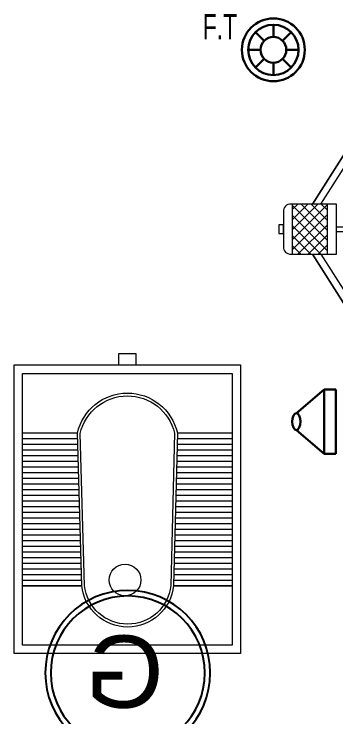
# Model space of a CAD drawing. Header units: millimetres. Extents: x 27934 to 36193, y -8056 to 1263.
# Drawn here: x 33266 to 33851, y -4129 to -2851 of the extents above; entities that cross this region are included whole.
import ezdxf

# ---------------------------------------------------------------- set-up
doc = ezdxf.new("R2010")
doc.units = ezdxf.units.MM
doc.header["$MEASUREMENT"] = 0
for name, color, linetype, lineweight in [('FUR', 9, 'Continuous', 9), ('SH-CEILING ROSE', 150, 'Continuous', 30), ('SH-Ele-EX fan', 3, 'Continuous', 20), ('SH-EQUIP.', 250, 'Continuous', 5)]:
    doc.layers.add(name, color=color, linetype=linetype, lineweight=lineweight)
doc.layers.add('Pantry 1', color=4, linetype='Continuous')
doc.styles.add('ARIAL', font='')
doc.styles.add('S2', font='romans.shx', dxfattribs={"width": 0.65, "height": 4})
doc.styles.get('ARIAL').set_extended_font_data('Arial Baltic')

# ---------------------------------------------------------------- blocks, each defined once
blk = doc.blocks.new('GHGHGHGHG')
at = {"layer": 'SH-Ele-EX fan', "linetype": 'Continuous', "ltscale": 500}
h = blk.add_hatch(dxfattribs=at)
h.set_pattern_fill('ANSI37', color=186, scale=50, style=0)
h.paths.add_polyline_path([(420432.41, -531716.95), (420432.41, -531686.24), (420388.49, -531686.24), (420388.49, -531716.95)])
at = {"layer": 'SH-Ele-EX fan', "color": 214, "ltscale": 9}
for p, q in [((420346.49, -531594.21), (420376.26, -531566.81)), ((420406.04, -531594.21), (420376.26, -531566.81)), ((420414.86, -531594.21), (420444.64, -531566.81)), ((420474.41, -531594.21), (420444.64, -531566.81)), ((420357.47, -531594.21), (420346.49, -531594.21)), ((420357.47, -531594.21), (420357.47, -531609.08)), ((420395.05, -531594.21), (420406.04, -531594.21)), ((420395.05, -531594.21), (420395.05, -531609.08)), ((420425.85, -531594.21), (420414.86, -531594.21)), ((420425.85, -531594.21), (420425.85, -531609.08)), ((420463.43, -531594.21), (420463.43, -531609.08)), ((420463.43, -531594.21), (420474.41, -531594.21)), ((420357.47, -531609.08), (420395.05, -531609.08)), ((420463.43, -531609.08), (420425.85, -531609.08)), ((420477.97, -531659.46), (420477.97, -531670.62))]:
    blk.add_line(p, q, dxfattribs=at)
at = {"layer": 'SH-Ele-EX fan', "color": 214, "linetype": 'Continuous', "ltscale": 150}
for p, q in [((420350.33, -531647.48), (420350.33, -531631.6)), ((420468.58, -531631.6), (420468.58, -531647.48)), ((420410.52, -531641.58), (420410.52, -531637.57)), ((420342.93, -531659.46), (420342.93, -531670.62)), ((420342.93, -531670.62), (420477.97, -531670.62)), ((420342.93, -531670.62), (420388.49, -531699.4)), ((420388.49, -531699.4), (420342.93, -531670.62)), ((420388.49, -531692.05), (420354.73, -531670.62)), ((420408.32, -531678.26), (420408.32, -531670.62)), ((420412.58, -531678.26), (420412.58, -531670.62)), ((420477.97, -531670.62), (420432.41, -531699.4)), ((420432.41, -531699.4), (420477.97, -531670.62)), ((420432.41, -531692.05), (420466.17, -531670.62))]:
    blk.add_line(p, q, dxfattribs=at)
at = {"layer": 'SH-Ele-EX fan', "color": 7, "linetype": 'Continuous', "ltscale": 150}
for p, q in [((420388.49, -531686.24), (420432.41, -531686.24)), ((420388.49, -531716.95), (420432.41, -531716.95))]:
    blk.add_line(p, q, dxfattribs=at)
at = {"layer": 'SH-Ele-EX fan', "color": 214, "linetype": 'Continuous', "ltscale": 150}
for points in [[(420335.7, -531623.48), (420485.2, -531623.48), (420485.2, -531615.75), (420335.7, -531615.75)], [(420342.93, -531659.46), (420477.97, -531659.46), (420477.97, -531623.48), (420342.93, -531623.48)], [(420406.67, -531724.94), (420414.23, -531724.94), (420414.23, -531728.99), (420406.67, -531728.99)]]:
    blk.add_lwpolyline(points, close=True, dxfattribs=at)
blk.add_lwpolyline([(420388.49, -531678.26), (420432.41, -531678.26), (420432.41, -531718.39, -0.414214), (420425.86, -531724.94), (420395.04, -531724.94, -0.414214), (420388.49, -531718.39)], format="xyb", close=True, dxfattribs=at)
for points in [[(420350.33, -531631.6), (420362.34, -531630.64), (420381.95, -531628.76), (420401.13, -531633.11), (420410.52, -531637.83)], [(420468.58, -531631.6), (420458.56, -531630.64), (420438.95, -531628.76), (420419.76, -531633.11), (420410.52, -531637.83)], [(420350.33, -531647.48), (420362.34, -531648.44), (420381.95, -531650.32), (420401.13, -531645.97), (420410.52, -531641.58)], [(420468.58, -531647.48), (420458.56, -531648.44), (420438.95, -531650.32), (420419.76, -531645.97), (420410.52, -531641.58)]]:
    blk.add_open_spline(points, degree=3, knots=[0, 0, 0, 0, 12.206583, 23.888139, 23.888139, 23.888139, 23.888139], dxfattribs=at)
blk = doc.blocks.new('hghghghgh')
at = {"layer": 'SH-CEILING ROSE', "linetype": 'Continuous'}
for p, q in [((-359.117, 3797.889), (-362.077, 3794.4)), ((-356.988, 3797.889), (-354.028, 3794.4)), ((-362.077, 3792.935), (-362.077, 3794.4)), ((-362.077, 3794.4), (-354.028, 3794.4)), ((-354.028, 3794.4), (-354.028, 3792.935)), ((-362.077, 3792.935), (-354.028, 3792.935))]:
    blk.add_line(p, q, dxfattribs=at)
blk.add_ellipse((-358.053, 3797.889), major_axis=(-1.064, 0), ratio=0.4924, dxfattribs=at)
blk = doc.blocks.new('A$C254E4782')
for p, q in [((17.5, 36.04), (17.5, 48.12)), ((18.75, 36.01), (18.75, 48.12)), ((20, 35.98), (20, 48.12)), ((21.25, 35.95), (21.25, 48.12)), ((22.5, 35.92), (22.5, 48.12)), ((23.75, 35.89), (23.75, 48.12)), ((25, 35.86), (25, 48.12)), ((26.25, 35.83), (26.25, 48.12)), ((27.5, 35.8), (27.5, 48.12)), ((28.75, 35.77), (28.75, 48.12)), ((30, 35.74), (30, 48.12)), ((31.25, 35.71), (31.25, 48.12)), ((32.5, 35.68), (32.5, 48.12)), ((33.75, 35.65), (33.75, 48.12)), ((35, 35.62), (35, 48.12)), ((36.25, 35.59), (36.25, 48.12)), ((37.5, 35.56), (37.5, 48.12)), ((38.75, 35.52), (38.75, 48.12)), ((40, 35.49), (40, 48.12)), ((41.25, 35.46), (41.25, 48.12)), ((42.5, 35.43), (42.5, 48.12)), ((43.75, 35.4), (43.75, 48.12)), ((45, 35.37), (45, 48.12)), ((46.25, 35.34), (46.25, 48.12)), ((47.5, 35.31), (47.5, 48.12)), ((48.75, 35.28), (48.75, 48.12)), ((50, 35.25), (50, 48.12)), ((51.25, 48.12), (51.25, 35.22)), ((51.25, 35.22), (51.25, 48.12)), ((17.5, 1.87), (17.5, 14)), ((18.75, 1.87), (18.75, 14.03)), ((20, 1.87), (20, 14.07)), ((21.25, 1.87), (21.25, 14.1)), ((22.5, 1.87), (22.5, 14.14)), ((23.75, 1.87), (23.75, 14.17)), ((25, 1.87), (25, 14.21)), ((26.25, 1.87), (26.25, 14.24)), ((27.5, 1.87), (27.5, 14.28)), ((28.75, 1.87), (28.75, 14.31)), ((30, 1.87), (30, 14.35)), ((31.25, 1.87), (31.25, 14.38)), ((32.5, 1.87), (32.5, 14.42)), ((33.75, 1.87), (33.75, 14.45)), ((35, 1.87), (35, 14.49)), ((36.25, 1.87), (36.25, 14.52)), ((37.5, 1.87), (37.5, 14.56)), ((38.75, 1.87), (38.75, 14.59)), ((40, 1.87), (40, 14.63)), ((41.25, 1.87), (41.25, 14.66)), ((42.5, 1.87), (42.5, 14.7)), ((43.75, 1.87), (43.75, 14.73)), ((45, 1.87), (45, 14.77)), ((46.25, 1.87), (46.25, 14.8)), ((47.5, 1.87), (47.5, 14.84)), ((48.75, 1.87), (48.75, 14.87)), ((50, 1.87), (50, 14.91)), ((51.25, 1.87), (51.25, 14.94)), ((51.25, 14.94), (51.25, 1.87))]:
    blk.add_line(p, q)
for points in [[(2.5, 50), (66.25, 50), (66.25, 0), (2.5, 0)], [(4.37, 48.12), (64.37, 48.12), (64.37, 1.87), (4.37, 1.87)]]:
    blk.add_lwpolyline(points, close=True)
for points in [[(17.5, 36.04), (51.24, 35.22, -0.899983), (51.24, 14.94), (17.58, 13.98, -0.799392)], [(17.56, 35.41), (51.2, 34.6, -0.897689), (51.2, 15.57), (17.64, 14.6, -0.793494), (17.56, 35.41)]]:
    blk.add_lwpolyline(points, format="xyb", close=True)
blk.add_lwpolyline([(2.5, 23.12), (0, 23.12), (0, 26.87), (2.5, 26.87)])
at = {"lineweight": 0, "ltscale": 60}
blk.add_circle((50, 24.5), 3.5, dxfattribs=at)
blk = doc.blocks.new('GFDGRET')
at = {"layer": 'SH-EQUIP.', "linetype": 'Continuous', "lineweight": -3, "ltscale": 0.6}
for points in [[(-31254564.1, -21982861), (-31254575.8, -21982861), (-31254575.8, -21982828.6), (-31254484.4, -21982828.6)], [(-31254361.6, -21982828.6), (-31254270.3, -21982828.6), (-31254270.3, -21982856.3), (-31254282, -21982856.3)], [(-31254564.1, -21982861), (-31254564.1, -21982840.3), (-31254282, -21982840.3), (-31254282, -21982856.3)]]:
    blk.add_lwpolyline(points, dxfattribs=at)
for points in [[(-31254564, -21982861), (-31254599.6, -21982861), (-31254599.6, -21982856.3), (-31254564, -21982856.3)], [(-31254282, -21982861), (-31254246.4, -21982861), (-31254246.4, -21982856.3), (-31254282, -21982856.3)]]:
    blk.add_lwpolyline(points, close=True, dxfattribs=at)
for radius in [150, 140]:
    blk.add_circle((-31254423, -21982692), radius, dxfattribs=at)
at = {"layer": 'SH-EQUIP.', "linetype": 'Continuous', "lineweight": 40, "ltscale": 0.6, "insert": (-31255388.7, -21982757.1, 0), "char_height": 131.25, "width": 2198.979, "attachment_point": 7, "style": 'ARIAL'}
blk.add_mtext('\\pxi6.860571;\\fArial Baltic|b0|i0|c186|p34;\\C8;G', dxfattribs=at)
blk = doc.blocks.new('ft')
at = {"layer": 'Pantry 1', "color": 4, "lineweight": 30}
for p, q in [((375736.564, 228355.421), (375736.564, 228356.299)), ((375735.911, 228355.151), (375735.291, 228355.771)), ((375737.217, 228355.151), (375737.837, 228355.771)), ((375735.641, 228354.498), (375734.764, 228354.498)), ((375737.487, 228354.498), (375738.364, 228354.498)), ((375735.911, 228353.846), (375735.291, 228353.225)), ((375736.564, 228353.575), (375736.564, 228352.698)), ((375737.217, 228353.846), (375737.837, 228353.225))]:
    blk.add_line(p, q, dxfattribs=at)
for radius in [2.25, 1.8, 0.923]:
    blk.add_circle((375736.564, 228354.498), radius, dxfattribs=at)
at = {"layer": 'Pantry 1', "color": 4, "linetype": 'Continuous', "lineweight": 13, "insert": (375733.964, 228357.059), "char_height": 1.80018, "attachment_point": 3, "style": 'S2'}
blk.add_mtext_dynamic_manual_height_columns('{\\fArial|b0|i0|c0|p0;F.T}', width=3.38782, gutter_width=20, heights=[0], dxfattribs=at)

msp = doc.modelspace()

# ---------------------------------------------------------------- block references
at = {"color": 1, "linetype": 'Continuous', "lineweight": 13, "xscale": 25.40415704388033, "yscale": 25.40415704388033, "zscale": 25.40415704388033}
msp.add_blockref('ft', (-9511533.2, -5804069.4), dxfattribs=at)
at = {"layer": 'FUR', "extrusion": (0, 0, -1), "xscale": -8.235294109366446, "yscale": 8.235294109366446, "zscale": -8.235294109366446, "rotation": 89.99999999999999}
msp.add_blockref('A$C254E4782', (-33266.2, -3468, 0), dxfattribs=at)
at = {"layer": 'SH-CEILING ROSE', "lineweight": 0, "xscale": -14.51495151513896, "yscale": 14.51495151513896, "zscale": 14.51495151513896, "rotation": 90}
msp.add_blockref('hghghghgh', (88905.4, -8788.9, 0.8), dxfattribs=at)
at = {"layer": 'SH-Ele-EX fan', "lineweight": 0, "xscale": -2.07621315053326, "yscale": 2.07621315053326, "zscale": 2.07621315053326, "rotation": 270}
msp.add_blockref('GHGHGHGHG', (1137729.9, -876103.5, 0), dxfattribs=at)
at = {"layer": 'SH-EQUIP.', "linetype": 'Continuous', "lineweight": 40, "ltscale": 0.6, "xscale": -1}
msp.add_blockref('GFDGRET', (-31220950.1, 21978643.3, 0), dxfattribs=at)

doc.saveas('drawing.dxf')
